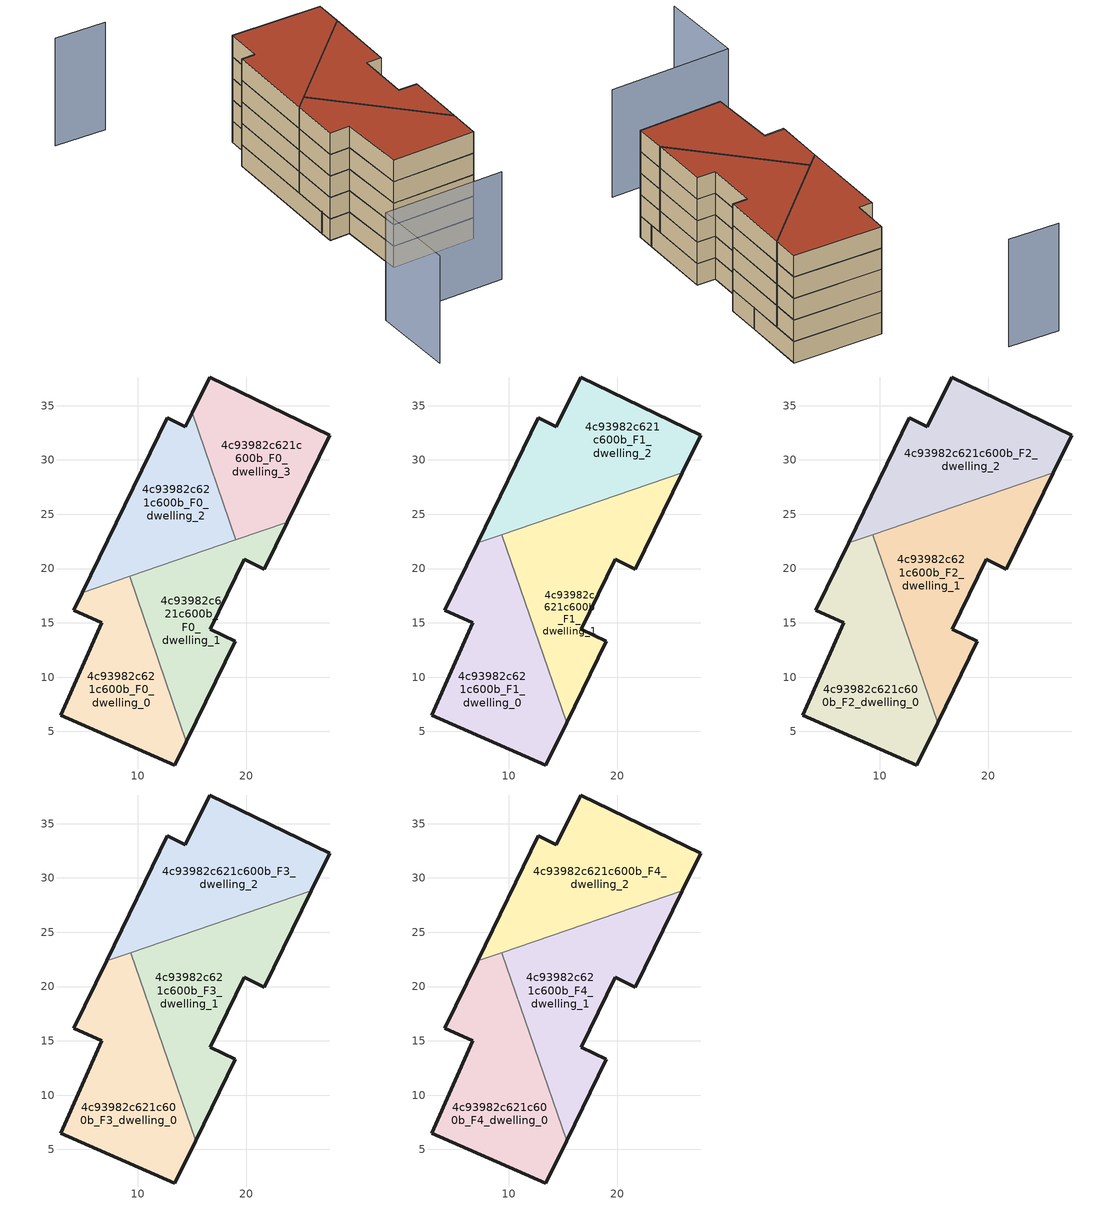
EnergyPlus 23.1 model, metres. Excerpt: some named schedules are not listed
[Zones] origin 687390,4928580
4c93982c621c600b_F0_dwelling_0
 floor ground (EU_floor_Construction): 13.44,1.91 14.49,4.07 9.27,19.27 4.91,17.78 4.13,16.15 6.68,15.03 2.94,6.5 z0
 wall outside (EU_wall_Construction): 14.49,4.07 13.44,1.91 2.94,6.5 6.68,15.03 4.13,16.15 4.91,17.78 z0:3
 wall to 4c93982c621c600b_F0_dwelling_2 (EU_wall_Construction): 4.91,17.78 9.27,19.27 z0:3
 wall to 4c93982c621c600b_F0_dwelling_1 (EU_wall_Construction): 9.26,19.27 14.49,4.07 z0:3
4c93982c621c600b_F0_dwelling_1
 floor ground (EU_floor_Construction): 14.49,4.07 18.99,13.31 16.69,14.43 19.8,20.84 19.05,22.63 9.27,19.27 z0; 21.67,19.93 19.05,22.63 19.8,20.84 z0; 21.67,19.93 23.77,24.25 19.05,22.63 z0
 wall outside (EU_wall_Construction): 23.77,24.25 21.67,19.93 19.8,20.84 16.69,14.43 18.99,13.31 14.49,4.07 z0:3
 wall to 4c93982c621c600b_F0_dwelling_3 (EU_wall_Construction): 19.05,22.63 23.77,24.25 z0:3
 wall to 4c93982c621c600b_F0_dwelling_2 (EU_wall_Construction): 9.27,19.27 19.05,22.63 z0:3
4c93982c621c600b_F0_dwelling_2
 floor ground (EU_floor_Construction): 19.05,22.63 15.02,34.36 14.4,33.07 12.72,33.89 4.91,17.78 z0
 wall outside (EU_wall_Construction): 4.91,17.78 12.72,33.89 14.4,33.07 15.03,34.36 z0:3
 wall to 4c93982c621c600b_F0_dwelling_3 (EU_wall_Construction): 15.02,34.36 19.05,22.63 z0:3
4c93982c621c600b_F0_dwelling_3
 floor ground (EU_floor_Construction): 23.77,24.25 27.67,32.27 16.63,37.64 15.02,34.36 19.05,22.63 z0
 wall outside (EU_wall_Construction): 15.03,34.36 16.63,37.64 27.67,32.27 23.77,24.25 z0:3
4c93982c621c600b_F1_dwelling_0
 floor to 4c93982c621c600b_F0_dwelling_0 (EU_floor_Construction): 13.44,1.91 14.49,4.07 9.27,19.27 5.15,17.86 5.01,17.63 6.68,15.03 2.94,6.5 z3; 4.13,16.15 5.01,17.63 4.91,17.77 z3; 6.68,15.03 5.01,17.63 4.13,16.15 z3; 5.01,17.63 5.15,17.85 4.91,17.77 z3
 floor to 4c93982c621c600b_F0_dwelling_1 (EU_floor_Construction): 14.49,4.07 15.33,5.8 10.55,19.71 9.27,19.27 z3
 floor to 4c93982c621c600b_F0_dwelling_2 (EU_floor_Construction): 10.55,19.71 9.38,23.13 8.03,22.67 5.15,17.86 z3; 5.15,17.86 8.03,22.67 7.13,22.36 4.92,17.78 z3
 wall outside (EU_wall_Construction): 15.33,5.8 13.44,1.91 2.94,6.5 6.68,15.03 4.13,16.15 7.13,22.36 z3:6
 wall to 4c93982c621c600b_F1_dwelling_1 (EU_wall_Construction): 9.38,23.13 15.33,5.8 z3:6
 wall to 4c93982c621c600b_F1_dwelling_2 (EU_wall_Construction): 7.13,22.36 9.38,23.13 z3:6
4c93982c621c600b_F1_dwelling_1
 floor to 4c93982c621c600b_F0_dwelling_2 (EU_floor_Construction): 19.05,22.63 17.88,26.05 9.38,23.13 10.55,19.71 z3
 floor to 4c93982c621c600b_F0_dwelling_1 (EU_floor_Construction): 15.33,5.8 18.99,13.31 16.69,14.43 19.8,20.84 19.23,22.45 19.05,22.63 10.55,19.71 z3; 21.67,19.93 23.77,24.25 21.65,23.52 20.21,21.44 z3; 21.67,19.93 20.21,21.44 19.8,20.84 z3; 19.23,22.45 19.15,22.67 19.05,22.63 z3; 20.21,21.44 21.65,23.52 19.15,22.67 19.23,22.45 z3; 19.8,20.84 20.21,21.44 19.23,22.45 z3
 floor to 4c93982c621c600b_F0_dwelling_3 (EU_floor_Construction): 23.77,24.25 26,28.84 25.09,28.53 21.65,23.52 z3; 21.65,23.52 25.09,28.53 17.95,26.07 19.15,22.67 z3; 19.15,22.67 17.95,26.07 17.88,26.05 19.05,22.63 z3
 wall outside (EU_wall_Construction): 26,28.84 21.67,19.93 19.8,20.84 16.69,14.43 18.99,13.31 15.33,5.8 z3:6
 wall to 4c93982c621c600b_F1_dwelling_2 (EU_wall_Construction): 9.38,23.13 26,28.84 z3:6
4c93982c621c600b_F1_dwelling_2
 floor to 4c93982c621c600b_F0_dwelling_2 (EU_floor_Construction): 17.88,26.05 15.02,34.36 14.4,33.07 12.72,33.89 7.13,22.36 z3
 floor to 4c93982c621c600b_F0_dwelling_3 (EU_floor_Construction): 26,28.84 27.67,32.27 16.63,37.64 15.02,34.36 17.88,26.05 z3
 wall outside (EU_wall_Construction): 7.13,22.36 12.72,33.89 14.4,33.07 16.63,37.64 27.67,32.27 26,28.84 z3:6
4c93982c621c600b_F2_dwelling_0
 floor to 4c93982c621c600b_F1_dwelling_0 (EU_floor_Construction): 13.44,1.91 15.33,5.8 9.38,23.13 7.13,22.36 4.13,16.15 6.68,15.03 2.94,6.5 z6
 wall outside (EU_wall_Construction): 15.33,5.8 13.44,1.91 2.94,6.5 6.68,15.03 4.13,16.15 7.13,22.36 z6:9
 wall to 4c93982c621c600b_F2_dwelling_1 (EU_wall_Construction): 9.38,23.13 15.33,5.8 z6:9
 wall to 4c93982c621c600b_F2_dwelling_2 (EU_wall_Construction): 7.13,22.36 9.38,23.13 z6:9
4c93982c621c600b_F2_dwelling_1
 floor to 4c93982c621c600b_F1_dwelling_1 (EU_floor_Construction): 18.99,13.31 16.69,14.43 19.8,20.84 21.67,19.93 26,28.84 9.38,23.13 15.33,5.8 z6
 wall outside (EU_wall_Construction): 26,28.84 21.67,19.93 19.8,20.84 16.69,14.43 18.99,13.31 15.33,5.8 z6:9
 wall to 4c93982c621c600b_F2_dwelling_2 (EU_wall_Construction): 9.38,23.13 26,28.84 z6:9
4c93982c621c600b_F2_dwelling_2
 floor to 4c93982c621c600b_F1_dwelling_2 (EU_floor_Construction): 26,28.84 27.67,32.27 16.63,37.64 14.4,33.07 12.72,33.89 7.13,22.36 z6
 wall outside (EU_wall_Construction): 7.13,22.36 12.72,33.89 14.4,33.07 16.63,37.64 27.67,32.27 26,28.84 z6:9
4c93982c621c600b_F3_dwelling_0
 floor to 4c93982c621c600b_F2_dwelling_0 (EU_floor_Construction): 13.44,1.91 15.33,5.8 9.38,23.13 7.13,22.36 4.13,16.15 6.68,15.03 2.94,6.5 z9
 wall outside (EU_wall_Construction): 15.33,5.8 13.44,1.91 2.94,6.5 6.68,15.03 4.13,16.15 7.13,22.36 z9:12
 wall to 4c93982c621c600b_F3_dwelling_1 (EU_wall_Construction): 9.38,23.13 15.33,5.8 z9:12
 wall to 4c93982c621c600b_F3_dwelling_2 (EU_wall_Construction): 7.13,22.36 9.38,23.13 z9:12
4c93982c621c600b_F3_dwelling_1
 floor to 4c93982c621c600b_F2_dwelling_1 (EU_floor_Construction): 18.99,13.31 16.69,14.43 19.8,20.84 21.67,19.93 26,28.84 9.38,23.13 15.33,5.8 z9
 wall outside (EU_wall_Construction): 26,28.84 21.67,19.93 19.8,20.84 16.69,14.43 18.99,13.31 15.33,5.8 z9:12
 wall to 4c93982c621c600b_F3_dwelling_2 (EU_wall_Construction): 9.38,23.13 26,28.84 z9:12
4c93982c621c600b_F3_dwelling_2
 floor to 4c93982c621c600b_F2_dwelling_2 (EU_floor_Construction): 26,28.84 27.67,32.27 16.63,37.64 14.4,33.07 12.72,33.89 7.13,22.36 z9
 wall outside (EU_wall_Construction): 7.13,22.36 12.72,33.89 14.4,33.07 16.63,37.64 27.67,32.27 26,28.84 z9:12
4c93982c621c600b_F4_dwelling_0
 floor to 4c93982c621c600b_F3_dwelling_0 (EU_floor_Construction): 13.44,1.91 15.33,5.8 9.38,23.13 7.13,22.36 4.13,16.15 6.68,15.03 2.94,6.5 z12
 wall outside (EU_wall_Construction): 15.33,5.8 13.44,1.91 2.94,6.5 6.68,15.03 4.13,16.15 7.13,22.36 z12:15
 wall to 4c93982c621c600b_F4_dwelling_1 (EU_wall_Construction): 9.38,23.13 15.33,5.8 z12:15
 wall to 4c93982c621c600b_F4_dwelling_2 (EU_wall_Construction): 7.13,22.36 9.38,23.13 z12:15
 roof outside (EU_roof_Construction): 9.38,23.13 15.33,5.8 13.44,1.91 2.94,6.5 6.68,15.03 4.13,16.15 7.13,22.36 z15
4c93982c621c600b_F4_dwelling_1
 floor to 4c93982c621c600b_F3_dwelling_1 (EU_floor_Construction): 18.99,13.31 16.69,14.43 19.8,20.84 21.67,19.93 26,28.84 9.38,23.13 15.33,5.8 z12
 wall outside (EU_wall_Construction): 26,28.84 21.67,19.93 19.8,20.84 16.69,14.43 18.99,13.31 15.33,5.8 z12:15
 wall to 4c93982c621c600b_F4_dwelling_2 (EU_wall_Construction): 9.38,23.13 26,28.84 z12:15
 roof outside (EU_roof_Construction): 26,28.84 21.67,19.93 19.8,20.84 16.69,14.43 18.99,13.31 15.33,5.8 9.38,23.13 z15
4c93982c621c600b_F4_dwelling_2
 floor to 4c93982c621c600b_F3_dwelling_2 (EU_floor_Construction): 26,28.84 27.67,32.27 16.63,37.64 14.4,33.07 12.72,33.89 7.13,22.36 z12
 wall outside (EU_wall_Construction): 7.13,22.36 12.72,33.89 14.4,33.07 16.63,37.64 27.67,32.27 26,28.84 z12:15
 roof outside (EU_roof_Construction): 27.67,32.27 26,28.84 7.13,22.36 12.72,33.89 14.4,33.07 16.63,37.64 z15
shading: -12.25,-9.46 -7.49,1.08 / -7.49,1.08 7.54,-5.7 / 11.06,51.88 4.89,55.03 z0:15
[Building]
EU S2 Campaign: North Axis=0; Terrain=City; Solar Distribution=FullExterior
[Site:Location]
Bologna: Latitude=44.5; Longitude=11.25; Time Zone=1; Elevation=37
[SizingPeriod:WeatherFileDays]
AnnualSizingPeriod: Begin Month=1; Begin Day of Month=1; End Month=12; End Day of Month=31; Day of Week for Start Day=Monday; Use Weather File Daylight Saving Period=No; Use Weather File Rain and Snow Indicators=No
[MATERIAL]
EU_InternalMass_Material: Roughness=MediumRough; Thickness=0.1; Conductivity=1; Density=1800; Specific Heat=900; Thermal Absorptance=0.9; Solar Absorptance=0.7; Visible Absorptance=0.7
[MATERIAL:NOMASS] Roughness=MediumRough; Thermal Absorptance=0.9; Solar Absorptance=0.7; Visible Absorptance=0.7
Name | Thermal Resistance
EU_wall_NoMass | 0.905828
EU_roof_NoMass | 0.37593
EU_floor_NoMass | 0.67114
[CONSTRUCTION]
EU_wall_Construction: EU_wall_NoMass
EU_roof_Construction: EU_roof_NoMass
EU_floor_Construction: EU_floor_NoMass
EU_InternalMass_Construction: EU_InternalMass_Material
[ZONE] Type=1; Multiplier=1; Ceiling Height=autocalculate; Floor Area=autocalculate; Part of Total Floor Area=Yes
Name | Volume
4c93982c621c600b_F0_dwelling_0 | 324.238
4c93982c621c600b_F1_dwelling_0 | 432.362
4c93982c621c600b_F2_dwelling_0; 4c93982c621c600b_F3_dwelling_0; 4c93982c621c600b_F4_dwelling_0 | 432.366
4c93982c621c600b_F0_dwelling_1 | 324.287
4c93982c621c600b_F1_dwelling_1 | 432.344
4c93982c621c600b_F2_dwelling_1; 4c93982c621c600b_F3_dwelling_1; 4c93982c621c600b_F4_dwelling_1 | 432.353
4c93982c621c600b_F0_dwelling_2 | 324.285
4c93982c621c600b_F1_dwelling_2 | 432.345
4c93982c621c600b_F2_dwelling_2; 4c93982c621c600b_F3_dwelling_2; 4c93982c621c600b_F4_dwelling_2 | 432.35
4c93982c621c600b_F0_dwelling_3 | 324.253
[INTERNALMASS] Construction=EU_InternalMass_Construction
Name | Zone or ZoneList | Surface Area
4c93982c621c600b_F0_dwelling_0_EU_InternalMass | 4c93982c621c600b_F0_dwelling_0 | 108.079
4c93982c621c600b_F0_dwelling_1_EU_InternalMass | 4c93982c621c600b_F0_dwelling_1 | 108.098
4c93982c621c600b_F0_dwelling_2_EU_InternalMass | 4c93982c621c600b_F0_dwelling_2 | 108.094
4c93982c621c600b_F0_dwelling_3_EU_InternalMass | 4c93982c621c600b_F0_dwelling_3 | 108.083
4c93982c621c600b_F1_dwelling_0_EU_InternalMass | 4c93982c621c600b_F1_dwelling_0 | 144.121
4c93982c621c600b_F1_dwelling_1_EU_InternalMass | 4c93982c621c600b_F1_dwelling_1 | 144.119
4c93982c621c600b_F1_dwelling_2_EU_InternalMass | 4c93982c621c600b_F1_dwelling_2 | 144.117
4c93982c621c600b_F2_dwelling_0_EU_InternalMass | 4c93982c621c600b_F2_dwelling_0 | 144.121
4c93982c621c600b_F2_dwelling_1_EU_InternalMass | 4c93982c621c600b_F2_dwelling_1 | 144.119
4c93982c621c600b_F2_dwelling_2_EU_InternalMass | 4c93982c621c600b_F2_dwelling_2 | 144.117
4c93982c621c600b_F3_dwelling_0_EU_InternalMass | 4c93982c621c600b_F3_dwelling_0 | 144.121
4c93982c621c600b_F3_dwelling_1_EU_InternalMass | 4c93982c621c600b_F3_dwelling_1 | 144.119
4c93982c621c600b_F3_dwelling_2_EU_InternalMass | 4c93982c621c600b_F3_dwelling_2 | 144.117
4c93982c621c600b_F4_dwelling_0_EU_InternalMass | 4c93982c621c600b_F4_dwelling_0 | 144.121
4c93982c621c600b_F4_dwelling_1_EU_InternalMass | 4c93982c621c600b_F4_dwelling_1 | 144.119
4c93982c621c600b_F4_dwelling_2_EU_InternalMass | 4c93982c621c600b_F4_dwelling_2 | 144.117
[OTHEREQUIPMENT] Fuel Type=Electricity; Design Level Calculation Method=Watts/Area; Power per Zone Floor Area=1; Fraction Latent=0; Fraction Radiant=0; Fraction Lost=0; Carbon Dioxide Generation Rate=0; EndUse Subcategory=EU_Step8_InternalGains
Name | Zone or ZoneList or Space or SpaceList | Schedule
EU_Step8_InternalGain_4c93982c621c600b_F0_dwelling_0_f000 | 4c93982c621c600b_F0_dwelling_0 | EU_Step8_GainSchedule_4c93982c621c600b_F0_dwelling_0_f000
EU_Step8_InternalGain_4c93982c621c600b_F0_dwelling_1_f000 | 4c93982c621c600b_F0_dwelling_1 | EU_Step8_GainSchedule_4c93982c621c600b_F0_dwelling_1_f000
EU_Step8_InternalGain_4c93982c621c600b_F0_dwelling_2_f000 | 4c93982c621c600b_F0_dwelling_2 | EU_Step8_GainSchedule_4c93982c621c600b_F0_dwelling_2_f000
EU_Step8_InternalGain_4c93982c621c600b_F0_dwelling_3_f000 | 4c93982c621c600b_F0_dwelling_3 | EU_Step8_GainSchedule_4c93982c621c600b_F0_dwelling_3_f000
EU_Step8_InternalGain_4c93982c621c600b_F1_dwelling_0_f000 | 4c93982c621c600b_F1_dwelling_0 | EU_Step8_GainSchedule_4c93982c621c600b_F1_dwelling_0_f000
EU_Step8_InternalGain_4c93982c621c600b_F1_dwelling_1_f000 | 4c93982c621c600b_F1_dwelling_1 | EU_Step8_GainSchedule_4c93982c621c600b_F1_dwelling_1_f000
EU_Step8_InternalGain_4c93982c621c600b_F1_dwelling_2_f000 | 4c93982c621c600b_F1_dwelling_2 | EU_Step8_GainSchedule_4c93982c621c600b_F1_dwelling_2_f000
EU_Step8_InternalGain_4c93982c621c600b_F2_dwelling_0_f000 | 4c93982c621c600b_F2_dwelling_0 | EU_Step8_GainSchedule_4c93982c621c600b_F2_dwelling_0_f000
EU_Step8_InternalGain_4c93982c621c600b_F2_dwelling_1_f000 | 4c93982c621c600b_F2_dwelling_1 | EU_Step8_GainSchedule_4c93982c621c600b_F2_dwelling_1_f000
EU_Step8_InternalGain_4c93982c621c600b_F2_dwelling_2_f000 | 4c93982c621c600b_F2_dwelling_2 | EU_Step8_GainSchedule_4c93982c621c600b_F2_dwelling_2_f000
EU_Step8_InternalGain_4c93982c621c600b_F3_dwelling_0_f000 | 4c93982c621c600b_F3_dwelling_0 | EU_Step8_GainSchedule_4c93982c621c600b_F3_dwelling_0_f000
EU_Step8_InternalGain_4c93982c621c600b_F3_dwelling_1_f000 | 4c93982c621c600b_F3_dwelling_1 | EU_Step8_GainSchedule_4c93982c621c600b_F3_dwelling_1_f000
EU_Step8_InternalGain_4c93982c621c600b_F3_dwelling_2_f000 | 4c93982c621c600b_F3_dwelling_2 | EU_Step8_GainSchedule_4c93982c621c600b_F3_dwelling_2_f000
EU_Step8_InternalGain_4c93982c621c600b_F4_dwelling_0_f000 | 4c93982c621c600b_F4_dwelling_0 | EU_Step8_GainSchedule_4c93982c621c600b_F4_dwelling_0_f000
EU_Step8_InternalGain_4c93982c621c600b_F4_dwelling_1_f000 | 4c93982c621c600b_F4_dwelling_1 | EU_Step8_GainSchedule_4c93982c621c600b_F4_dwelling_1_f000
EU_Step8_InternalGain_4c93982c621c600b_F4_dwelling_2_f000 | 4c93982c621c600b_F4_dwelling_2 | EU_Step8_GainSchedule_4c93982c621c600b_F4_dwelling_2_f000
[ZONEVENTILATION:DESIGNFLOWRATE] Schedule=EU_AlwaysOn; Design Flow Rate Calculation Method=AirChanges/Hour; Air Changes per Hour=0.73129; Ventilation Type=Natural; Fan Pressure Rise=0; Fan Total Efficiency=1; Constant Term Coefficient=1; Temperature Term Coefficient=0; Velocity Term Coefficient=0; Velocity Squared Term Coefficient=0; Minimum Indoor Temperature=-100; Maximum Indoor Temperature=100; Delta Temperature=-100; Minimum Outdoor Temperature=-100; Maximum Outdoor Temperature=100; Maximum Wind Speed=40
Name | Zone or ZoneList or Space or SpaceList
EU_ConstantAir_4c93982c621c600b_F0_dwelling_0 | 4c93982c621c600b_F0_dwelling_0
EU_ConstantAir_4c93982c621c600b_F0_dwelling_1 | 4c93982c621c600b_F0_dwelling_1
EU_ConstantAir_4c93982c621c600b_F0_dwelling_2 | 4c93982c621c600b_F0_dwelling_2
EU_ConstantAir_4c93982c621c600b_F0_dwelling_3 | 4c93982c621c600b_F0_dwelling_3
EU_ConstantAir_4c93982c621c600b_F1_dwelling_0 | 4c93982c621c600b_F1_dwelling_0
EU_ConstantAir_4c93982c621c600b_F1_dwelling_1 | 4c93982c621c600b_F1_dwelling_1
EU_ConstantAir_4c93982c621c600b_F1_dwelling_2 | 4c93982c621c600b_F1_dwelling_2
EU_ConstantAir_4c93982c621c600b_F2_dwelling_0 | 4c93982c621c600b_F2_dwelling_0
EU_ConstantAir_4c93982c621c600b_F2_dwelling_1 | 4c93982c621c600b_F2_dwelling_1
EU_ConstantAir_4c93982c621c600b_F2_dwelling_2 | 4c93982c621c600b_F2_dwelling_2
EU_ConstantAir_4c93982c621c600b_F3_dwelling_0 | 4c93982c621c600b_F3_dwelling_0
EU_ConstantAir_4c93982c621c600b_F3_dwelling_1 | 4c93982c621c600b_F3_dwelling_1
EU_ConstantAir_4c93982c621c600b_F3_dwelling_2 | 4c93982c621c600b_F3_dwelling_2
EU_ConstantAir_4c93982c621c600b_F4_dwelling_0 | 4c93982c621c600b_F4_dwelling_0
EU_ConstantAir_4c93982c621c600b_F4_dwelling_1 | 4c93982c621c600b_F4_dwelling_1
EU_ConstantAir_4c93982c621c600b_F4_dwelling_2 | 4c93982c621c600b_F4_dwelling_2
[HVACTEMPLATE:THERMOSTAT] Constant Heating Setpoint=20; Constant Cooling Setpoint=50
EU_HeatOnly_4c93982c621c600b_F0_dwelling_0; EU_HeatOnly_4c93982c621c600b_F0_dwelling_1; EU_HeatOnly_4c93982c621c600b_F0_dwelling_2; EU_HeatOnly_4c93982c621c600b_F0_dwelling_3; EU_HeatOnly_4c93982c621c600b_F1_dwelling_0; EU_HeatOnly_4c93982c621c600b_F1_dwelling_1; EU_HeatOnly_4c93982c621c600b_F1_dwelling_2; EU_HeatOnly_4c93982c621c600b_F2_dwelling_0; EU_HeatOnly_4c93982c621c600b_F2_dwelling_1; EU_HeatOnly_4c93982c621c600b_F2_dwelling_2; EU_HeatOnly_4c93982c621c600b_F3_dwelling_0; EU_HeatOnly_4c93982c621c600b_F3_dwelling_1; EU_HeatOnly_4c93982c621c600b_F3_dwelling_2; EU_HeatOnly_4c93982c621c600b_F4_dwelling_0; EU_HeatOnly_4c93982c621c600b_F4_dwelling_1; EU_HeatOnly_4c93982c621c600b_F4_dwelling_2
[HVACTEMPLATE:ZONE:IDEALLOADSAIRSYSTEM] System Availability Schedule=EU_AlwaysOn; Maximum Heating Supply Air Temperature=50; Minimum Cooling Supply Air Temperature=13; Maximum Heating Supply Air Humidity Ratio=0.0156; Minimum Cooling Supply Air Humidity Ratio=0.0077; Heating Limit=NoLimit; Cooling Limit=NoLimit; Heating Availability Schedule=EU_AlwaysOn; Cooling Availability Schedule=EU_CoolingOff; Dehumidification Control Type=ConstantSensibleHeatRatio; Cooling Sensible Heat Ratio=0.7; Dehumidification Setpoint=60; Humidification Control Type=None; Humidification Setpoint=30; Outdoor Air Method=None; Outdoor Air Flow Rate per Person=0.00944; Outdoor Air Flow Rate per Zone Floor Area=0; Outdoor Air Flow Rate per Zone=0; Demand Controlled Ventilation Type=None; Outdoor Air Economizer Type=NoEconomizer; Heat Recovery Type=None; Sensible Heat Recovery Effectiveness=0.7; Latent Heat Recovery Effectiveness=0.65
Name | Template Thermostat
4c93982c621c600b_F0_dwelling_0 | EU_HeatOnly_4c93982c621c600b_F0_dwelling_0
4c93982c621c600b_F0_dwelling_1 | EU_HeatOnly_4c93982c621c600b_F0_dwelling_1
4c93982c621c600b_F0_dwelling_2 | EU_HeatOnly_4c93982c621c600b_F0_dwelling_2
4c93982c621c600b_F0_dwelling_3 | EU_HeatOnly_4c93982c621c600b_F0_dwelling_3
4c93982c621c600b_F1_dwelling_0 | EU_HeatOnly_4c93982c621c600b_F1_dwelling_0
4c93982c621c600b_F1_dwelling_1 | EU_HeatOnly_4c93982c621c600b_F1_dwelling_1
4c93982c621c600b_F1_dwelling_2 | EU_HeatOnly_4c93982c621c600b_F1_dwelling_2
